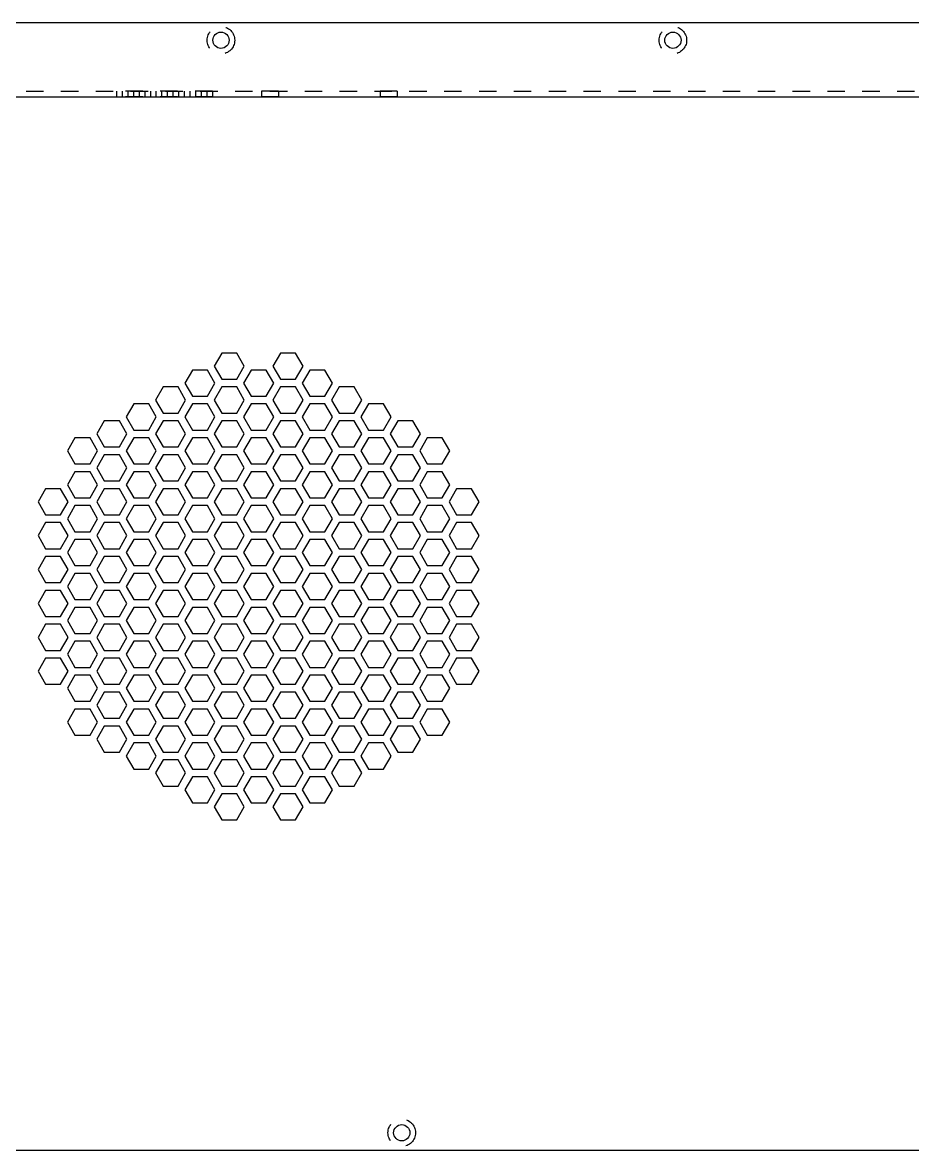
# Model space of a CAD drawing. Header units: millimetres. Extents: x -177 to 18421, y -5017 to 3255.
# Drawn here: x 2683.6 to 2919.9, y 1514 to 1813.4 of the extents above; entities that cross this region are included whole.
import ezdxf

# ---------------------------------------------------------------- set-up
doc = ezdxf.new("R2010")
doc.units = ezdxf.units.MM
doc.header["$LTSCALE"] = 46.255
doc.linetypes.add('HIDDEN', pattern=[0.2, 0.1, -0.1])
doc.layers.get('0').update_dxf_attribs({"linetype": 'CONTINUOUS'})
for name, color, linetype in [('02___PRT_ALL_AXES', 7, 'CONTINUOUS'), ('03___PRT_ALL_CURVES', 7, 'CONTINUOUS'), ('DEFAULT_2', 8, 'HIDDEN')]:
    doc.layers.add(name, color=color, linetype=linetype)

msp = doc.modelspace()

# ---------------------------------------------------------------- linework, layer by layer
at = {"color": 7, "linetype": 'Continuous'}
for p, q in [((2631.615, 1813.403), (3081.015, 1813.403)), ((2626.115, 1793.703), (3086.515, 1793.703)), ((2736.52, 1725.667), (2734.52, 1722.203)), ((2740.52, 1725.667), (2736.52, 1725.667)), ((2742.52, 1722.203), (2740.52, 1725.667)), ((2752.109, 1725.667), (2750.109, 1722.203)), ((2756.109, 1725.667), (2752.109, 1725.667)), ((2758.109, 1722.203), (2756.109, 1725.667)), ((2734.52, 1722.203), (2736.52, 1718.739)), ((2740.52, 1718.739), (2742.52, 1722.203)), ((2750.109, 1722.203), (2752.109, 1718.739)), ((2756.109, 1718.739), (2758.109, 1722.203)), ((2728.726, 1721.167), (2726.726, 1717.703)), ((2732.726, 1721.167), (2728.726, 1721.167)), ((2734.726, 1717.703), (2732.726, 1721.167)), ((2736.52, 1718.739), (2740.52, 1718.739)), ((2744.315, 1721.167), (2742.315, 1717.703)), ((2748.315, 1721.167), (2744.315, 1721.167)), ((2750.315, 1717.703), (2748.315, 1721.167)), ((2752.109, 1718.739), (2756.109, 1718.739)), ((2759.903, 1721.167), (2757.903, 1717.703)), ((2763.903, 1721.167), (2759.903, 1721.167)), ((2765.903, 1717.703), (2763.903, 1721.167)), ((2720.932, 1716.667), (2718.932, 1713.203)), ((2724.932, 1716.667), (2720.932, 1716.667)), ((2726.932, 1713.203), (2724.932, 1716.667)), ((2726.726, 1717.703), (2728.726, 1714.239)), ((2732.726, 1714.239), (2734.726, 1717.703)), ((2736.52, 1716.667), (2734.52, 1713.203)), ((2740.52, 1716.667), (2736.52, 1716.667)), ((2742.52, 1713.203), (2740.52, 1716.667)), ((2742.315, 1717.703), (2744.315, 1714.239)), ((2748.315, 1714.239), (2750.315, 1717.703)), ((2752.109, 1716.667), (2750.109, 1713.203)), ((2756.109, 1716.667), (2752.109, 1716.667)), ((2758.109, 1713.203), (2756.109, 1716.667)), ((2757.903, 1717.703), (2759.903, 1714.239)), ((2763.903, 1714.239), (2765.903, 1717.703)), ((2767.697, 1716.667), (2765.697, 1713.203)), ((2771.697, 1716.667), (2767.697, 1716.667)), ((2773.697, 1713.203), (2771.697, 1716.667)), ((2718.932, 1713.203), (2720.932, 1709.739)), ((2724.932, 1709.739), (2726.932, 1713.203)), ((2728.726, 1714.239), (2732.726, 1714.239)), ((2734.52, 1713.203), (2736.52, 1709.739)), ((2740.52, 1709.739), (2742.52, 1713.203)), ((2744.315, 1714.239), (2748.315, 1714.239)), ((2750.109, 1713.203), (2752.109, 1709.739)), ((2756.109, 1709.739), (2758.109, 1713.203)), ((2759.903, 1714.239), (2763.903, 1714.239)), ((2765.697, 1713.203), (2767.697, 1709.739)), ((2771.697, 1709.739), (2773.697, 1713.203)), ((2713.138, 1712.167), (2711.138, 1708.703)), ((2717.138, 1712.167), (2713.138, 1712.167)), ((2719.138, 1708.703), (2717.138, 1712.167)), ((2720.932, 1709.739), (2724.932, 1709.739)), ((2728.726, 1712.167), (2726.726, 1708.703)), ((2732.726, 1712.167), (2728.726, 1712.167)), ((2734.726, 1708.703), (2732.726, 1712.167)), ((2736.52, 1709.739), (2740.52, 1709.739)), ((2744.315, 1712.167), (2742.315, 1708.703)), ((2748.315, 1712.167), (2744.315, 1712.167)), ((2750.315, 1708.703), (2748.315, 1712.167)), ((2752.109, 1709.739), (2756.109, 1709.739)), ((2759.903, 1712.167), (2757.903, 1708.703)), ((2763.903, 1712.167), (2759.903, 1712.167)), ((2765.903, 1708.703), (2763.903, 1712.167)), ((2767.697, 1709.739), (2771.697, 1709.739)), ((2775.492, 1712.167), (2773.492, 1708.703)), ((2779.492, 1712.167), (2775.492, 1712.167)), ((2781.492, 1708.703), (2779.492, 1712.167)), ((2705.343, 1707.667), (2703.343, 1704.203)), ((2709.343, 1707.667), (2705.343, 1707.667)), ((2711.343, 1704.203), (2709.343, 1707.667)), ((2711.138, 1708.703), (2713.138, 1705.239)), ((2717.138, 1705.239), (2719.138, 1708.703)), ((2720.932, 1707.667), (2718.932, 1704.203)), ((2724.932, 1707.667), (2720.932, 1707.667)), ((2726.932, 1704.203), (2724.932, 1707.667)), ((2726.726, 1708.703), (2728.726, 1705.239)), ((2732.726, 1705.239), (2734.726, 1708.703)), ((2736.52, 1707.667), (2734.52, 1704.203)), ((2740.52, 1707.667), (2736.52, 1707.667)), ((2742.52, 1704.203), (2740.52, 1707.667)), ((2742.315, 1708.703), (2744.315, 1705.239)), ((2748.315, 1705.239), (2750.315, 1708.703)), ((2752.109, 1707.667), (2750.109, 1704.203)), ((2756.109, 1707.667), (2752.109, 1707.667)), ((2758.109, 1704.203), (2756.109, 1707.667)), ((2757.903, 1708.703), (2759.903, 1705.239)), ((2763.903, 1705.239), (2765.903, 1708.703)), ((2767.697, 1707.667), (2765.697, 1704.203)), ((2771.697, 1707.667), (2767.697, 1707.667)), ((2773.697, 1704.203), (2771.697, 1707.667)), ((2773.492, 1708.703), (2775.492, 1705.239)), ((2779.492, 1705.239), (2781.492, 1708.703)), ((2783.286, 1707.667), (2781.286, 1704.203)), ((2787.286, 1707.667), (2783.286, 1707.667)), ((2789.286, 1704.203), (2787.286, 1707.667)), ((2703.343, 1704.203), (2705.343, 1700.739)), ((2709.343, 1700.739), (2711.343, 1704.203)), ((2713.138, 1705.239), (2717.138, 1705.239)), ((2718.932, 1704.203), (2720.932, 1700.739)), ((2724.932, 1700.739), (2726.932, 1704.203)), ((2728.726, 1705.239), (2732.726, 1705.239)), ((2734.52, 1704.203), (2736.52, 1700.739)), ((2740.52, 1700.739), (2742.52, 1704.203)), ((2744.315, 1705.239), (2748.315, 1705.239)), ((2750.109, 1704.203), (2752.109, 1700.739)), ((2756.109, 1700.739), (2758.109, 1704.203)), ((2759.903, 1705.239), (2763.903, 1705.239)), ((2765.697, 1704.203), (2767.697, 1700.739)), ((2771.697, 1700.739), (2773.697, 1704.203)), ((2775.492, 1705.239), (2779.492, 1705.239)), ((2781.286, 1704.203), (2783.286, 1700.739)), ((2787.286, 1700.739), (2789.286, 1704.203)), ((2697.549, 1703.167), (2695.549, 1699.703)), ((2701.549, 1703.167), (2697.549, 1703.167)), ((2703.549, 1699.703), (2701.549, 1703.167)), ((2705.343, 1700.739), (2709.343, 1700.739)), ((2713.138, 1703.167), (2711.138, 1699.703)), ((2717.138, 1703.167), (2713.138, 1703.167)), ((2719.138, 1699.703), (2717.138, 1703.167)), ((2720.932, 1700.739), (2724.932, 1700.739)), ((2728.726, 1703.167), (2726.726, 1699.703)), ((2732.726, 1703.167), (2728.726, 1703.167)), ((2734.726, 1699.703), (2732.726, 1703.167)), ((2736.52, 1700.739), (2740.52, 1700.739)), ((2744.315, 1703.167), (2742.315, 1699.703)), ((2748.315, 1703.167), (2744.315, 1703.167)), ((2750.315, 1699.703), (2748.315, 1703.167)), ((2752.109, 1700.739), (2756.109, 1700.739)), ((2759.903, 1703.167), (2757.903, 1699.703)), ((2763.903, 1703.167), (2759.903, 1703.167)), ((2765.903, 1699.703), (2763.903, 1703.167)), ((2767.697, 1700.739), (2771.697, 1700.739)), ((2775.492, 1703.167), (2773.492, 1699.703)), ((2779.492, 1703.167), (2775.492, 1703.167)), ((2781.492, 1699.703), (2779.492, 1703.167)), ((2783.286, 1700.739), (2787.286, 1700.739)), ((2791.08, 1703.167), (2789.08, 1699.703)), ((2795.08, 1703.167), (2791.08, 1703.167)), ((2797.08, 1699.703), (2795.08, 1703.167)), ((2695.549, 1699.703), (2697.549, 1696.239)), ((2701.549, 1696.239), (2703.549, 1699.703)), ((2705.343, 1698.667), (2703.343, 1695.203)), ((2709.343, 1698.667), (2705.343, 1698.667)), ((2711.343, 1695.203), (2709.343, 1698.667)), ((2711.138, 1699.703), (2713.138, 1696.239)), ((2717.138, 1696.239), (2719.138, 1699.703)), ((2720.932, 1698.667), (2718.932, 1695.203)), ((2724.932, 1698.667), (2720.932, 1698.667)), ((2726.932, 1695.203), (2724.932, 1698.667)), ((2726.726, 1699.703), (2728.726, 1696.239)), ((2732.726, 1696.239), (2734.726, 1699.703)), ((2736.52, 1698.667), (2734.52, 1695.203)), ((2740.52, 1698.667), (2736.52, 1698.667)), ((2742.52, 1695.203), (2740.52, 1698.667)), ((2742.315, 1699.703), (2744.315, 1696.239)), ((2748.315, 1696.239), (2750.315, 1699.703)), ((2752.109, 1698.667), (2750.109, 1695.203)), ((2756.109, 1698.667), (2752.109, 1698.667)), ((2758.109, 1695.203), (2756.109, 1698.667)), ((2757.903, 1699.703), (2759.903, 1696.239)), ((2763.903, 1696.239), (2765.903, 1699.703)), ((2767.697, 1698.667), (2765.697, 1695.203)), ((2771.697, 1698.667), (2767.697, 1698.667)), ((2773.697, 1695.203), (2771.697, 1698.667)), ((2773.492, 1699.703), (2775.492, 1696.239)), ((2779.492, 1696.239), (2781.492, 1699.703)), ((2783.286, 1698.667), (2781.286, 1695.203)), ((2787.286, 1698.667), (2783.286, 1698.667)), ((2789.286, 1695.203), (2787.286, 1698.667)), ((2789.08, 1699.703), (2791.08, 1696.239)), ((2795.08, 1696.239), (2797.08, 1699.703)), ((2697.549, 1696.239), (2701.549, 1696.239)), ((2703.343, 1695.203), (2705.343, 1691.739)), ((2709.343, 1691.739), (2711.343, 1695.203)), ((2713.138, 1696.239), (2717.138, 1696.239)), ((2718.932, 1695.203), (2720.932, 1691.739)), ((2724.932, 1691.739), (2726.932, 1695.203)), ((2728.726, 1696.239), (2732.726, 1696.239)), ((2734.52, 1695.203), (2736.52, 1691.739)), ((2740.52, 1691.739), (2742.52, 1695.203)), ((2744.315, 1696.239), (2748.315, 1696.239)), ((2750.109, 1695.203), (2752.109, 1691.739)), ((2756.109, 1691.739), (2758.109, 1695.203)), ((2759.903, 1696.239), (2763.903, 1696.239)), ((2765.697, 1695.203), (2767.697, 1691.739)), ((2771.697, 1691.739), (2773.697, 1695.203)), ((2775.492, 1696.239), (2779.492, 1696.239)), ((2781.286, 1695.203), (2783.286, 1691.739)), ((2787.286, 1691.739), (2789.286, 1695.203)), ((2791.08, 1696.239), (2795.08, 1696.239)), ((2697.549, 1694.167), (2695.549, 1690.703)), ((2701.549, 1694.167), (2697.549, 1694.167)), ((2703.549, 1690.703), (2701.549, 1694.167)), ((2705.343, 1691.739), (2709.343, 1691.739)), ((2713.138, 1694.167), (2711.138, 1690.703)), ((2717.138, 1694.167), (2713.138, 1694.167)), ((2719.138, 1690.703), (2717.138, 1694.167)), ((2720.932, 1691.739), (2724.932, 1691.739)), ((2728.726, 1694.167), (2726.726, 1690.703)), ((2732.726, 1694.167), (2728.726, 1694.167)), ((2734.726, 1690.703), (2732.726, 1694.167)), ((2736.52, 1691.739), (2740.52, 1691.739)), ((2744.315, 1694.167), (2742.315, 1690.703)), ((2748.315, 1694.167), (2744.315, 1694.167)), ((2750.315, 1690.703), (2748.315, 1694.167)), ((2752.109, 1691.739), (2756.109, 1691.739)), ((2759.903, 1694.167), (2757.903, 1690.703)), ((2763.903, 1694.167), (2759.903, 1694.167)), ((2765.903, 1690.703), (2763.903, 1694.167)), ((2767.697, 1691.739), (2771.697, 1691.739)), ((2775.492, 1694.167), (2773.492, 1690.703)), ((2779.492, 1694.167), (2775.492, 1694.167)), ((2781.492, 1690.703), (2779.492, 1694.167)), ((2783.286, 1691.739), (2787.286, 1691.739)), ((2791.08, 1694.167), (2789.08, 1690.703)), ((2795.08, 1694.167), (2791.08, 1694.167)), ((2797.08, 1690.703), (2795.08, 1694.167)), ((2689.755, 1689.667), (2687.755, 1686.203)), ((2693.755, 1689.667), (2689.755, 1689.667)), ((2695.755, 1686.203), (2693.755, 1689.667)), ((2695.549, 1690.703), (2697.549, 1687.239)), ((2701.549, 1687.239), (2703.549, 1690.703)), ((2705.343, 1689.667), (2703.343, 1686.203)), ((2709.343, 1689.667), (2705.343, 1689.667)), ((2711.343, 1686.203), (2709.343, 1689.667)), ((2711.138, 1690.703), (2713.138, 1687.239)), ((2717.138, 1687.239), (2719.138, 1690.703)), ((2720.932, 1689.667), (2718.932, 1686.203)), ((2724.932, 1689.667), (2720.932, 1689.667)), ((2726.932, 1686.203), (2724.932, 1689.667)), ((2726.726, 1690.703), (2728.726, 1687.239)), ((2732.726, 1687.239), (2734.726, 1690.703)), ((2736.52, 1689.667), (2734.52, 1686.203)), ((2740.52, 1689.667), (2736.52, 1689.667)), ((2742.52, 1686.203), (2740.52, 1689.667)), ((2742.315, 1690.703), (2744.315, 1687.239)), ((2748.315, 1687.239), (2750.315, 1690.703)), ((2752.109, 1689.667), (2750.109, 1686.203)), ((2756.109, 1689.667), (2752.109, 1689.667)), ((2758.109, 1686.203), (2756.109, 1689.667)), ((2757.903, 1690.703), (2759.903, 1687.239)), ((2763.903, 1687.239), (2765.903, 1690.703)), ((2767.697, 1689.667), (2765.697, 1686.203)), ((2771.697, 1689.667), (2767.697, 1689.667)), ((2773.697, 1686.203), (2771.697, 1689.667)), ((2773.492, 1690.703), (2775.492, 1687.239)), ((2779.492, 1687.239), (2781.492, 1690.703)), ((2783.286, 1689.667), (2781.286, 1686.203)), ((2787.286, 1689.667), (2783.286, 1689.667)), ((2789.286, 1686.203), (2787.286, 1689.667)), ((2789.08, 1690.703), (2791.08, 1687.239)), ((2795.08, 1687.239), (2797.08, 1690.703)), ((2798.874, 1689.667), (2796.874, 1686.203)), ((2802.874, 1689.667), (2798.874, 1689.667)), ((2804.874, 1686.203), (2802.874, 1689.667)), ((2687.755, 1686.203), (2689.755, 1682.739)), ((2693.755, 1682.739), (2695.755, 1686.203)), ((2697.549, 1687.239), (2701.549, 1687.239)), ((2703.343, 1686.203), (2705.343, 1682.739)), ((2709.343, 1682.739), (2711.343, 1686.203)), ((2713.138, 1687.239), (2717.138, 1687.239)), ((2718.932, 1686.203), (2720.932, 1682.739)), ((2724.932, 1682.739), (2726.932, 1686.203)), ((2728.726, 1687.239), (2732.726, 1687.239)), ((2734.52, 1686.203), (2736.52, 1682.739)), ((2740.52, 1682.739), (2742.52, 1686.203)), ((2744.315, 1687.239), (2748.315, 1687.239)), ((2750.109, 1686.203), (2752.109, 1682.739)), ((2756.109, 1682.739), (2758.109, 1686.203)), ((2759.903, 1687.239), (2763.903, 1687.239)), ((2765.697, 1686.203), (2767.697, 1682.739)), ((2771.697, 1682.739), (2773.697, 1686.203)), ((2775.492, 1687.239), (2779.492, 1687.239)), ((2781.286, 1686.203), (2783.286, 1682.739)), ((2787.286, 1682.739), (2789.286, 1686.203)), ((2791.08, 1687.239), (2795.08, 1687.239)), ((2796.874, 1686.203), (2798.874, 1682.739)), ((2802.874, 1682.739), (2804.874, 1686.203)), ((2689.755, 1682.739), (2693.755, 1682.739)), ((2697.549, 1685.167), (2695.549, 1681.703)), ((2701.549, 1685.167), (2697.549, 1685.167)), ((2703.549, 1681.703), (2701.549, 1685.167)), ((2705.343, 1682.739), (2709.343, 1682.739)), ((2713.138, 1685.167), (2711.138, 1681.703)), ((2717.138, 1685.167), (2713.138, 1685.167)), ((2719.138, 1681.703), (2717.138, 1685.167)), ((2720.932, 1682.739), (2724.932, 1682.739)), ((2728.726, 1685.167), (2726.726, 1681.703)), ((2732.726, 1685.167), (2728.726, 1685.167)), ((2734.726, 1681.703), (2732.726, 1685.167)), ((2736.52, 1682.739), (2740.52, 1682.739)), ((2744.315, 1685.167), (2742.315, 1681.703)), ((2748.315, 1685.167), (2744.315, 1685.167)), ((2750.315, 1681.703), (2748.315, 1685.167)), ((2752.109, 1682.739), (2756.109, 1682.739)), ((2759.903, 1685.167), (2757.903, 1681.703)), ((2763.903, 1685.167), (2759.903, 1685.167)), ((2765.903, 1681.703), (2763.903, 1685.167)), ((2767.697, 1682.739), (2771.697, 1682.739)), ((2775.492, 1685.167), (2773.492, 1681.703)), ((2779.492, 1685.167), (2775.492, 1685.167)), ((2781.492, 1681.703), (2779.492, 1685.167)), ((2783.286, 1682.739), (2787.286, 1682.739)), ((2791.08, 1685.167), (2789.08, 1681.703)), ((2795.08, 1685.167), (2791.08, 1685.167)), ((2797.08, 1681.703), (2795.08, 1685.167)), ((2798.874, 1682.739), (2802.874, 1682.739)), ((2689.755, 1680.667), (2687.755, 1677.203)), ((2693.755, 1680.667), (2689.755, 1680.667)), ((2695.755, 1677.203), (2693.755, 1680.667)), ((2695.549, 1681.703), (2697.549, 1678.239)), ((2701.549, 1678.239), (2703.549, 1681.703)), ((2705.343, 1680.667), (2703.343, 1677.203)), ((2709.343, 1680.667), (2705.343, 1680.667)), ((2711.343, 1677.203), (2709.343, 1680.667)), ((2711.138, 1681.703), (2713.138, 1678.239)), ((2717.138, 1678.239), (2719.138, 1681.703)), ((2720.932, 1680.667), (2718.932, 1677.203)), ((2724.932, 1680.667), (2720.932, 1680.667)), ((2726.932, 1677.203), (2724.932, 1680.667)), ((2726.726, 1681.703), (2728.726, 1678.239)), ((2732.726, 1678.239), (2734.726, 1681.703)), ((2736.52, 1680.667), (2734.52, 1677.203)), ((2740.52, 1680.667), (2736.52, 1680.667)), ((2742.52, 1677.203), (2740.52, 1680.667)), ((2742.315, 1681.703), (2744.315, 1678.239)), ((2748.315, 1678.239), (2750.315, 1681.703)), ((2752.109, 1680.667), (2750.109, 1677.203)), ((2756.109, 1680.667), (2752.109, 1680.667)), ((2758.109, 1677.203), (2756.109, 1680.667)), ((2757.903, 1681.703), (2759.903, 1678.239)), ((2763.903, 1678.239), (2765.903, 1681.703)), ((2767.697, 1680.667), (2765.697, 1677.203)), ((2771.697, 1680.667), (2767.697, 1680.667)), ((2773.697, 1677.203), (2771.697, 1680.667)), ((2773.492, 1681.703), (2775.492, 1678.239)), ((2779.492, 1678.239), (2781.492, 1681.703)), ((2783.286, 1680.667), (2781.286, 1677.203)), ((2787.286, 1680.667), (2783.286, 1680.667)), ((2789.286, 1677.203), (2787.286, 1680.667)), ((2789.08, 1681.703), (2791.08, 1678.239)), ((2795.08, 1678.239), (2797.08, 1681.703)), ((2798.874, 1680.667), (2796.874, 1677.203)), ((2802.874, 1680.667), (2798.874, 1680.667)), ((2804.874, 1677.203), (2802.874, 1680.667)), ((2687.755, 1677.203), (2689.755, 1673.739)), ((2693.755, 1673.739), (2695.755, 1677.203)), ((2697.549, 1678.239), (2701.549, 1678.239)), ((2703.343, 1677.203), (2705.343, 1673.739)), ((2709.343, 1673.739), (2711.343, 1677.203)), ((2713.138, 1678.239), (2717.138, 1678.239)), ((2718.932, 1677.203), (2720.932, 1673.739)), ((2724.932, 1673.739), (2726.932, 1677.203)), ((2728.726, 1678.239), (2732.726, 1678.239)), ((2734.52, 1677.203), (2736.52, 1673.739)), ((2740.52, 1673.739), (2742.52, 1677.203)), ((2744.315, 1678.239), (2748.315, 1678.239)), ((2750.109, 1677.203), (2752.109, 1673.739)), ((2756.109, 1673.739), (2758.109, 1677.203)), ((2759.903, 1678.239), (2763.903, 1678.239)), ((2765.697, 1677.203), (2767.697, 1673.739)), ((2771.697, 1673.739), (2773.697, 1677.203)), ((2775.492, 1678.239), (2779.492, 1678.239)), ((2781.286, 1677.203), (2783.286, 1673.739)), ((2787.286, 1673.739), (2789.286, 1677.203)), ((2791.08, 1678.239), (2795.08, 1678.239)), ((2796.874, 1677.203), (2798.874, 1673.739)), ((2802.874, 1673.739), (2804.874, 1677.203)), ((2689.755, 1673.739), (2693.755, 1673.739)), ((2697.549, 1676.167), (2695.549, 1672.703)), ((2701.549, 1676.167), (2697.549, 1676.167)), ((2703.549, 1672.703), (2701.549, 1676.167)), ((2705.343, 1673.739), (2709.343, 1673.739)), ((2713.138, 1676.167), (2711.138, 1672.703)), ((2717.138, 1676.167), (2713.138, 1676.167)), ((2719.138, 1672.703), (2717.138, 1676.167)), ((2720.932, 1673.739), (2724.932, 1673.739)), ((2728.726, 1676.167), (2726.726, 1672.703)), ((2732.726, 1676.167), (2728.726, 1676.167)), ((2734.726, 1672.703), (2732.726, 1676.167)), ((2736.52, 1673.739), (2740.52, 1673.739)), ((2744.315, 1676.167), (2742.315, 1672.703)), ((2748.315, 1676.167), (2744.315, 1676.167)), ((2750.315, 1672.703), (2748.315, 1676.167)), ((2752.109, 1673.739), (2756.109, 1673.739)), ((2759.903, 1676.167), (2757.903, 1672.703)), ((2763.903, 1676.167), (2759.903, 1676.167)), ((2765.903, 1672.703), (2763.903, 1676.167)), ((2767.697, 1673.739), (2771.697, 1673.739)), ((2775.492, 1676.167), (2773.492, 1672.703)), ((2779.492, 1676.167), (2775.492, 1676.167)), ((2781.492, 1672.703), (2779.492, 1676.167)), ((2783.286, 1673.739), (2787.286, 1673.739)), ((2791.08, 1676.167), (2789.08, 1672.703)), ((2795.08, 1676.167), (2791.08, 1676.167)), ((2797.08, 1672.703), (2795.08, 1676.167)), ((2798.874, 1673.739), (2802.874, 1673.739)), ((2689.755, 1671.667), (2687.755, 1668.203)), ((2693.755, 1671.667), (2689.755, 1671.667)), ((2695.755, 1668.203), (2693.755, 1671.667)), ((2695.549, 1672.703), (2697.549, 1669.239)), ((2701.549, 1669.239), (2703.549, 1672.703)), ((2705.343, 1671.667), (2703.343, 1668.203)), ((2709.343, 1671.667), (2705.343, 1671.667)), ((2711.343, 1668.203), (2709.343, 1671.667)), ((2711.138, 1672.703), (2713.138, 1669.239)), ((2717.138, 1669.239), (2719.138, 1672.703)), ((2720.932, 1671.667), (2718.932, 1668.203)), ((2724.932, 1671.667), (2720.932, 1671.667)), ((2726.932, 1668.203), (2724.932, 1671.667)), ((2726.726, 1672.703), (2728.726, 1669.239)), ((2732.726, 1669.239), (2734.726, 1672.703)), ((2736.52, 1671.667), (2734.52, 1668.203)), ((2740.52, 1671.667), (2736.52, 1671.667)), ((2742.52, 1668.203), (2740.52, 1671.667)), ((2742.315, 1672.703), (2744.315, 1669.239)), ((2748.315, 1669.239), (2750.315, 1672.703)), ((2752.109, 1671.667), (2750.109, 1668.203)), ((2756.109, 1671.667), (2752.109, 1671.667)), ((2758.109, 1668.203), (2756.109, 1671.667)), ((2757.903, 1672.703), (2759.903, 1669.239)), ((2763.903, 1669.239), (2765.903, 1672.703)), ((2767.697, 1671.667), (2765.697, 1668.203)), ((2771.697, 1671.667), (2767.697, 1671.667)), ((2773.697, 1668.203), (2771.697, 1671.667)), ((2773.492, 1672.703), (2775.492, 1669.239)), ((2779.492, 1669.239), (2781.492, 1672.703)), ((2783.286, 1671.667), (2781.286, 1668.203)), ((2787.286, 1671.667), (2783.286, 1671.667)), ((2789.286, 1668.203), (2787.286, 1671.667)), ((2789.08, 1672.703), (2791.08, 1669.239)), ((2795.08, 1669.239), (2797.08, 1672.703)), ((2798.874, 1671.667), (2796.874, 1668.203)), ((2802.874, 1671.667), (2798.874, 1671.667)), ((2804.874, 1668.203), (2802.874, 1671.667)), ((2687.755, 1668.203), (2689.755, 1664.739)), ((2693.755, 1664.739), (2695.755, 1668.203)), ((2697.549, 1669.239), (2701.549, 1669.239)), ((2703.343, 1668.203), (2705.343, 1664.739)), ((2709.343, 1664.739), (2711.343, 1668.203)), ((2713.138, 1669.239), (2717.138, 1669.239)), ((2718.932, 1668.203), (2720.932, 1664.739)), ((2724.932, 1664.739), (2726.932, 1668.203)), ((2728.726, 1669.239), (2732.726, 1669.239)), ((2734.52, 1668.203), (2736.52, 1664.739)), ((2740.52, 1664.739), (2742.52, 1668.203)), ((2744.315, 1669.239), (2748.315, 1669.239)), ((2750.109, 1668.203), (2752.109, 1664.739)), ((2756.109, 1664.739), (2758.109, 1668.203)), ((2759.903, 1669.239), (2763.903, 1669.239)), ((2765.697, 1668.203), (2767.697, 1664.739)), ((2771.697, 1664.739), (2773.697, 1668.203)), ((2775.492, 1669.239), (2779.492, 1669.239)), ((2781.286, 1668.203), (2783.286, 1664.739)), ((2787.286, 1664.739), (2789.286, 1668.203)), ((2791.08, 1669.239), (2795.08, 1669.239)), ((2796.874, 1668.203), (2798.874, 1664.739)), ((2802.874, 1664.739), (2804.874, 1668.203)), ((2689.755, 1664.739), (2693.755, 1664.739)), ((2697.549, 1667.167), (2695.549, 1663.703)), ((2701.549, 1667.167), (2697.549, 1667.167)), ((2703.549, 1663.703), (2701.549, 1667.167)), ((2705.343, 1664.739), (2709.343, 1664.739)), ((2713.138, 1667.167), (2711.138, 1663.703)), ((2717.138, 1667.167), (2713.138, 1667.167)), ((2719.138, 1663.703), (2717.138, 1667.167)), ((2720.932, 1664.739), (2724.932, 1664.739)), ((2728.726, 1667.167), (2726.726, 1663.703)), ((2732.726, 1667.167), (2728.726, 1667.167)), ((2734.726, 1663.703), (2732.726, 1667.167)), ((2736.52, 1664.739), (2740.52, 1664.739)), ((2744.315, 1667.167), (2742.315, 1663.703)), ((2748.315, 1667.167), (2744.315, 1667.167)), ((2750.315, 1663.703), (2748.315, 1667.167)), ((2752.109, 1664.739), (2756.109, 1664.739)), ((2759.903, 1667.167), (2757.903, 1663.703)), ((2763.903, 1667.167), (2759.903, 1667.167)), ((2765.903, 1663.703), (2763.903, 1667.167)), ((2767.697, 1664.739), (2771.697, 1664.739)), ((2775.492, 1667.167), (2773.492, 1663.703)), ((2779.492, 1667.167), (2775.492, 1667.167)), ((2781.492, 1663.703), (2779.492, 1667.167)), ((2783.286, 1664.739), (2787.286, 1664.739)), ((2791.08, 1667.167), (2789.08, 1663.703)), ((2795.08, 1667.167), (2791.08, 1667.167)), ((2797.08, 1663.703), (2795.08, 1667.167)), ((2798.874, 1664.739), (2802.874, 1664.739)), ((2689.755, 1662.667), (2687.755, 1659.203)), ((2693.755, 1662.667), (2689.755, 1662.667)), ((2695.755, 1659.203), (2693.755, 1662.667)), ((2695.549, 1663.703), (2697.549, 1660.239)), ((2701.549, 1660.239), (2703.549, 1663.703)), ((2705.343, 1662.667), (2703.343, 1659.203)), ((2709.343, 1662.667), (2705.343, 1662.667)), ((2711.343, 1659.203), (2709.343, 1662.667)), ((2711.138, 1663.703), (2713.138, 1660.239)), ((2717.138, 1660.239), (2719.138, 1663.703)), ((2720.932, 1662.667), (2718.932, 1659.203)), ((2724.932, 1662.667), (2720.932, 1662.667)), ((2726.932, 1659.203), (2724.932, 1662.667)), ((2726.726, 1663.703), (2728.726, 1660.239)), ((2732.726, 1660.239), (2734.726, 1663.703)), ((2736.52, 1662.667), (2734.52, 1659.203)), ((2740.52, 1662.667), (2736.52, 1662.667)), ((2742.52, 1659.203), (2740.52, 1662.667)), ((2742.315, 1663.703), (2744.315, 1660.239)), ((2748.315, 1660.239), (2750.315, 1663.703)), ((2752.109, 1662.667), (2750.109, 1659.203)), ((2756.109, 1662.667), (2752.109, 1662.667)), ((2758.109, 1659.203), (2756.109, 1662.667)), ((2757.903, 1663.703), (2759.903, 1660.239)), ((2763.903, 1660.239), (2765.903, 1663.703)), ((2767.697, 1662.667), (2765.697, 1659.203)), ((2771.697, 1662.667), (2767.697, 1662.667)), ((2773.697, 1659.203), (2771.697, 1662.667)), ((2773.492, 1663.703), (2775.492, 1660.239)), ((2779.492, 1660.239), (2781.492, 1663.703)), ((2783.286, 1662.667), (2781.286, 1659.203)), ((2787.286, 1662.667), (2783.286, 1662.667)), ((2789.286, 1659.203), (2787.286, 1662.667)), ((2789.08, 1663.703), (2791.08, 1660.239)), ((2795.08, 1660.239), (2797.08, 1663.703)), ((2798.874, 1662.667), (2796.874, 1659.203)), ((2802.874, 1662.667), (2798.874, 1662.667)), ((2804.874, 1659.203), (2802.874, 1662.667)), ((2687.755, 1659.203), (2689.755, 1655.739)), ((2693.755, 1655.739), (2695.755, 1659.203)), ((2697.549, 1660.239), (2701.549, 1660.239)), ((2703.343, 1659.203), (2705.343, 1655.739)), ((2709.343, 1655.739), (2711.343, 1659.203)), ((2713.138, 1660.239), (2717.138, 1660.239)), ((2718.932, 1659.203), (2720.932, 1655.739)), ((2724.932, 1655.739), (2726.932, 1659.203)), ((2728.726, 1660.239), (2732.726, 1660.239)), ((2734.52, 1659.203), (2736.52, 1655.739)), ((2740.52, 1655.739), (2742.52, 1659.203)), ((2744.315, 1660.239), (2748.315, 1660.239)), ((2750.109, 1659.203), (2752.109, 1655.739)), ((2756.109, 1655.739), (2758.109, 1659.203)), ((2759.903, 1660.239), (2763.903, 1660.239)), ((2765.697, 1659.203), (2767.697, 1655.739)), ((2771.697, 1655.739), (2773.697, 1659.203)), ((2775.492, 1660.239), (2779.492, 1660.239)), ((2781.286, 1659.203), (2783.286, 1655.739)), ((2787.286, 1655.739), (2789.286, 1659.203)), ((2791.08, 1660.239), (2795.08, 1660.239)), ((2796.874, 1659.203), (2798.874, 1655.739)), ((2802.874, 1655.739), (2804.874, 1659.203)), ((2689.755, 1655.739), (2693.755, 1655.739)), ((2697.549, 1658.167), (2695.549, 1654.703)), ((2701.549, 1658.167), (2697.549, 1658.167)), ((2703.549, 1654.703), (2701.549, 1658.167)), ((2705.343, 1655.739), (2709.343, 1655.739)), ((2713.138, 1658.167), (2711.138, 1654.703)), ((2717.138, 1658.167), (2713.138, 1658.167)), ((2719.138, 1654.703), (2717.138, 1658.167)), ((2720.932, 1655.739), (2724.932, 1655.739)), ((2728.726, 1658.167), (2726.726, 1654.703)), ((2732.726, 1658.167), (2728.726, 1658.167)), ((2734.726, 1654.703), (2732.726, 1658.167)), ((2736.52, 1655.739), (2740.52, 1655.739)), ((2744.315, 1658.167), (2742.315, 1654.703)), ((2748.315, 1658.167), (2744.315, 1658.167)), ((2750.315, 1654.703), (2748.315, 1658.167)), ((2752.109, 1655.739), (2756.109, 1655.739)), ((2759.903, 1658.167), (2757.903, 1654.703)), ((2763.903, 1658.167), (2759.903, 1658.167)), ((2765.903, 1654.703), (2763.903, 1658.167)), ((2767.697, 1655.739), (2771.697, 1655.739)), ((2775.492, 1658.167), (2773.492, 1654.703)), ((2779.492, 1658.167), (2775.492, 1658.167)), ((2781.492, 1654.703), (2779.492, 1658.167)), ((2783.286, 1655.739), (2787.286, 1655.739)), ((2791.08, 1658.167), (2789.08, 1654.703)), ((2795.08, 1658.167), (2791.08, 1658.167)), ((2797.08, 1654.703), (2795.08, 1658.167)), ((2798.874, 1655.739), (2802.874, 1655.739)), ((2689.755, 1653.667), (2687.755, 1650.203)), ((2693.755, 1653.667), (2689.755, 1653.667)), ((2695.755, 1650.203), (2693.755, 1653.667)), ((2695.549, 1654.703), (2697.549, 1651.239)), ((2701.549, 1651.239), (2703.549, 1654.703)), ((2705.343, 1653.667), (2703.343, 1650.203)), ((2709.343, 1653.667), (2705.343, 1653.667)), ((2711.343, 1650.203), (2709.343, 1653.667)), ((2711.138, 1654.703), (2713.138, 1651.239)), ((2717.138, 1651.239), (2719.138, 1654.703)), ((2720.932, 1653.667), (2718.932, 1650.203)), ((2724.932, 1653.667), (2720.932, 1653.667)), ((2726.932, 1650.203), (2724.932, 1653.667)), ((2726.726, 1654.703), (2728.726, 1651.239)), ((2732.726, 1651.239), (2734.726, 1654.703)), ((2736.52, 1653.667), (2734.52, 1650.203)), ((2740.52, 1653.667), (2736.52, 1653.667)), ((2742.52, 1650.203), (2740.52, 1653.667)), ((2742.315, 1654.703), (2744.315, 1651.239)), ((2748.315, 1651.239), (2750.315, 1654.703)), ((2752.109, 1653.667), (2750.109, 1650.203)), ((2756.109, 1653.667), (2752.109, 1653.667)), ((2758.109, 1650.203), (2756.109, 1653.667)), ((2757.903, 1654.703), (2759.903, 1651.239)), ((2763.903, 1651.239), (2765.903, 1654.703)), ((2767.697, 1653.667), (2765.697, 1650.203)), ((2771.697, 1653.667), (2767.697, 1653.667)), ((2773.697, 1650.203), (2771.697, 1653.667)), ((2773.492, 1654.703), (2775.492, 1651.239)), ((2779.492, 1651.239), (2781.492, 1654.703)), ((2783.286, 1653.667), (2781.286, 1650.203)), ((2787.286, 1653.667), (2783.286, 1653.667)), ((2789.286, 1650.203), (2787.286, 1653.667)), ((2789.08, 1654.703), (2791.08, 1651.239)), ((2795.08, 1651.239), (2797.08, 1654.703)), ((2798.874, 1653.667), (2796.874, 1650.203)), ((2802.874, 1653.667), (2798.874, 1653.667)), ((2804.874, 1650.203), (2802.874, 1653.667)), ((2687.755, 1650.203), (2689.755, 1646.739)), ((2693.755, 1646.739), (2695.755, 1650.203)), ((2697.549, 1651.239), (2701.549, 1651.239)), ((2703.343, 1650.203), (2705.343, 1646.739)), ((2709.343, 1646.739), (2711.343, 1650.203)), ((2713.138, 1651.239), (2717.138, 1651.239)), ((2718.932, 1650.203), (2720.932, 1646.739)), ((2724.932, 1646.739), (2726.932, 1650.203)), ((2728.726, 1651.239), (2732.726, 1651.239)), ((2734.52, 1650.203), (2736.52, 1646.739)), ((2740.52, 1646.739), (2742.52, 1650.203)), ((2744.315, 1651.239), (2748.315, 1651.239)), ((2750.109, 1650.203), (2752.109, 1646.739)), ((2756.109, 1646.739), (2758.109, 1650.203)), ((2759.903, 1651.239), (2763.903, 1651.239)), ((2765.697, 1650.203), (2767.697, 1646.739)), ((2771.697, 1646.739), (2773.697, 1650.203)), ((2775.492, 1651.239), (2779.492, 1651.239)), ((2781.286, 1650.203), (2783.286, 1646.739)), ((2787.286, 1646.739), (2789.286, 1650.203)), ((2791.08, 1651.239), (2795.08, 1651.239)), ((2796.874, 1650.203), (2798.874, 1646.739)), ((2802.874, 1646.739), (2804.874, 1650.203)), ((2689.755, 1646.739), (2693.755, 1646.739)), ((2697.549, 1649.167), (2695.549, 1645.703)), ((2701.549, 1649.167), (2697.549, 1649.167)), ((2703.549, 1645.703), (2701.549, 1649.167)), ((2705.343, 1646.739), (2709.343, 1646.739)), ((2713.138, 1649.167), (2711.138, 1645.703)), ((2717.138, 1649.167), (2713.138, 1649.167)), ((2719.138, 1645.703), (2717.138, 1649.167)), ((2720.932, 1646.739), (2724.932, 1646.739)), ((2728.726, 1649.167), (2726.726, 1645.703)), ((2732.726, 1649.167), (2728.726, 1649.167)), ((2734.726, 1645.703), (2732.726, 1649.167)), ((2736.52, 1646.739), (2740.52, 1646.739)), ((2744.315, 1649.167), (2742.315, 1645.703)), ((2748.315, 1649.167), (2744.315, 1649.167)), ((2750.315, 1645.703), (2748.315, 1649.167)), ((2752.109, 1646.739), (2756.109, 1646.739)), ((2759.903, 1649.167), (2757.903, 1645.703)), ((2763.903, 1649.167), (2759.903, 1649.167)), ((2765.903, 1645.703), (2763.903, 1649.167)), ((2767.697, 1646.739), (2771.697, 1646.739)), ((2775.492, 1649.167), (2773.492, 1645.703)), ((2779.492, 1649.167), (2775.492, 1649.167)), ((2781.492, 1645.703), (2779.492, 1649.167)), ((2783.286, 1646.739), (2787.286, 1646.739)), ((2791.08, 1649.167), (2789.08, 1645.703)), ((2795.08, 1649.167), (2791.08, 1649.167)), ((2797.08, 1645.703), (2795.08, 1649.167)), ((2798.874, 1646.739), (2802.874, 1646.739)), ((2689.755, 1644.667), (2687.755, 1641.203)), ((2693.755, 1644.667), (2689.755, 1644.667)), ((2695.755, 1641.203), (2693.755, 1644.667)), ((2695.549, 1645.703), (2697.549, 1642.239)), ((2701.549, 1642.239), (2703.549, 1645.703)), ((2705.343, 1644.667), (2703.343, 1641.203)), ((2709.343, 1644.667), (2705.343, 1644.667)), ((2711.343, 1641.203), (2709.343, 1644.667)), ((2711.138, 1645.703), (2713.138, 1642.239)), ((2717.138, 1642.239), (2719.138, 1645.703)), ((2720.932, 1644.667), (2718.932, 1641.203)), ((2724.932, 1644.667), (2720.932, 1644.667)), ((2726.932, 1641.203), (2724.932, 1644.667)), ((2726.726, 1645.703), (2728.726, 1642.239)), ((2732.726, 1642.239), (2734.726, 1645.703)), ((2736.52, 1644.667), (2734.52, 1641.203)), ((2740.52, 1644.667), (2736.52, 1644.667)), ((2742.52, 1641.203), (2740.52, 1644.667)), ((2742.315, 1645.703), (2744.315, 1642.239)), ((2748.315, 1642.239), (2750.315, 1645.703)), ((2752.109, 1644.667), (2750.109, 1641.203)), ((2756.109, 1644.667), (2752.109, 1644.667)), ((2758.109, 1641.203), (2756.109, 1644.667)), ((2757.903, 1645.703), (2759.903, 1642.239)), ((2763.903, 1642.239), (2765.903, 1645.703)), ((2767.697, 1644.667), (2765.697, 1641.203)), ((2771.697, 1644.667), (2767.697, 1644.667)), ((2773.697, 1641.203), (2771.697, 1644.667)), ((2773.492, 1645.703), (2775.492, 1642.239)), ((2779.492, 1642.239), (2781.492, 1645.703)), ((2783.286, 1644.667), (2781.286, 1641.203)), ((2787.286, 1644.667), (2783.286, 1644.667)), ((2789.286, 1641.203), (2787.286, 1644.667)), ((2789.08, 1645.703), (2791.08, 1642.239)), ((2795.08, 1642.239), (2797.08, 1645.703)), ((2798.874, 1644.667), (2796.874, 1641.203)), ((2802.874, 1644.667), (2798.874, 1644.667)), ((2804.874, 1641.203), (2802.874, 1644.667)), ((2687.755, 1641.203), (2689.755, 1637.739)), ((2693.755, 1637.739), (2695.755, 1641.203)), ((2697.549, 1642.239), (2701.549, 1642.239)), ((2703.343, 1641.203), (2705.343, 1637.739)), ((2709.343, 1637.739), (2711.343, 1641.203)), ((2713.138, 1642.239), (2717.138, 1642.239)), ((2718.932, 1641.203), (2720.932, 1637.739)), ((2724.932, 1637.739), (2726.932, 1641.203)), ((2728.726, 1642.239), (2732.726, 1642.239)), ((2734.52, 1641.203), (2736.52, 1637.739)), ((2740.52, 1637.739), (2742.52, 1641.203)), ((2744.315, 1642.239), (2748.315, 1642.239)), ((2750.109, 1641.203), (2752.109, 1637.739)), ((2756.109, 1637.739), (2758.109, 1641.203)), ((2759.903, 1642.239), (2763.903, 1642.239)), ((2765.697, 1641.203), (2767.697, 1637.739)), ((2771.697, 1637.739), (2773.697, 1641.203)), ((2775.492, 1642.239), (2779.492, 1642.239)), ((2781.286, 1641.203), (2783.286, 1637.739)), ((2787.286, 1637.739), (2789.286, 1641.203)), ((2791.08, 1642.239), (2795.08, 1642.239)), ((2796.874, 1641.203), (2798.874, 1637.739)), ((2802.874, 1637.739), (2804.874, 1641.203)), ((2689.755, 1637.739), (2693.755, 1637.739)), ((2697.549, 1640.167), (2695.549, 1636.703)), ((2701.549, 1640.167), (2697.549, 1640.167)), ((2703.549, 1636.703), (2701.549, 1640.167)), ((2705.343, 1637.739), (2709.343, 1637.739)), ((2713.138, 1640.167), (2711.138, 1636.703)), ((2717.138, 1640.167), (2713.138, 1640.167)), ((2719.138, 1636.703), (2717.138, 1640.167)), ((2720.932, 1637.739), (2724.932, 1637.739)), ((2728.726, 1640.167), (2726.726, 1636.703)), ((2732.726, 1640.167), (2728.726, 1640.167)), ((2734.726, 1636.703), (2732.726, 1640.167)), ((2736.52, 1637.739), (2740.52, 1637.739)), ((2744.315, 1640.167), (2742.315, 1636.703)), ((2748.315, 1640.167), (2744.315, 1640.167)), ((2750.315, 1636.703), (2748.315, 1640.167)), ((2752.109, 1637.739), (2756.109, 1637.739)), ((2759.903, 1640.167), (2757.903, 1636.703)), ((2763.903, 1640.167), (2759.903, 1640.167)), ((2765.903, 1636.703), (2763.903, 1640.167)), ((2767.697, 1637.739), (2771.697, 1637.739)), ((2775.492, 1640.167), (2773.492, 1636.703)), ((2779.492, 1640.167), (2775.492, 1640.167)), ((2781.492, 1636.703), (2779.492, 1640.167)), ((2783.286, 1637.739), (2787.286, 1637.739)), ((2791.08, 1640.167), (2789.08, 1636.703)), ((2795.08, 1640.167), (2791.08, 1640.167)), ((2797.08, 1636.703), (2795.08, 1640.167)), ((2798.874, 1637.739), (2802.874, 1637.739)), ((2695.549, 1636.703), (2697.549, 1633.239)), ((2701.549, 1633.239), (2703.549, 1636.703)), ((2705.343, 1635.667), (2703.343, 1632.203)), ((2709.343, 1635.667), (2705.343, 1635.667)), ((2711.343, 1632.203), (2709.343, 1635.667)), ((2711.138, 1636.703), (2713.138, 1633.239)), ((2717.138, 1633.239), (2719.138, 1636.703)), ((2720.932, 1635.667), (2718.932, 1632.203)), ((2724.932, 1635.667), (2720.932, 1635.667)), ((2726.932, 1632.203), (2724.932, 1635.667)), ((2726.726, 1636.703), (2728.726, 1633.239)), ((2732.726, 1633.239), (2734.726, 1636.703)), ((2736.52, 1635.667), (2734.52, 1632.203)), ((2740.52, 1635.667), (2736.52, 1635.667)), ((2742.52, 1632.203), (2740.52, 1635.667)), ((2742.315, 1636.703), (2744.315, 1633.239)), ((2748.315, 1633.239), (2750.315, 1636.703)), ((2752.109, 1635.667), (2750.109, 1632.203)), ((2756.109, 1635.667), (2752.109, 1635.667)), ((2758.109, 1632.203), (2756.109, 1635.667)), ((2757.903, 1636.703), (2759.903, 1633.239)), ((2763.903, 1633.239), (2765.903, 1636.703)), ((2767.697, 1635.667), (2765.697, 1632.203)), ((2771.697, 1635.667), (2767.697, 1635.667)), ((2773.697, 1632.203), (2771.697, 1635.667)), ((2773.492, 1636.703), (2775.492, 1633.239)), ((2779.492, 1633.239), (2781.492, 1636.703)), ((2783.286, 1635.667), (2781.286, 1632.203)), ((2787.286, 1635.667), (2783.286, 1635.667)), ((2789.286, 1632.203), (2787.286, 1635.667)), ((2789.08, 1636.703), (2791.08, 1633.239)), ((2795.08, 1633.239), (2797.08, 1636.703)), ((2697.549, 1633.239), (2701.549, 1633.239)), ((2703.343, 1632.203), (2705.343, 1628.739)), ((2709.343, 1628.739), (2711.343, 1632.203)), ((2713.138, 1633.239), (2717.138, 1633.239)), ((2718.932, 1632.203), (2720.932, 1628.739)), ((2724.932, 1628.739), (2726.932, 1632.203)), ((2728.726, 1633.239), (2732.726, 1633.239)), ((2734.52, 1632.203), (2736.52, 1628.739)), ((2740.52, 1628.739), (2742.52, 1632.203)), ((2744.315, 1633.239), (2748.315, 1633.239)), ((2750.109, 1632.203), (2752.109, 1628.739)), ((2756.109, 1628.739), (2758.109, 1632.203)), ((2759.903, 1633.239), (2763.903, 1633.239)), ((2765.697, 1632.203), (2767.697, 1628.739)), ((2771.697, 1628.739), (2773.697, 1632.203)), ((2775.492, 1633.239), (2779.492, 1633.239)), ((2781.286, 1632.203), (2783.286, 1628.739)), ((2787.286, 1628.739), (2789.286, 1632.203)), ((2791.08, 1633.239), (2795.08, 1633.239)), ((2697.549, 1631.167), (2695.549, 1627.703)), ((2701.549, 1631.167), (2697.549, 1631.167)), ((2703.549, 1627.703), (2701.549, 1631.167)), ((2705.343, 1628.739), (2709.343, 1628.739)), ((2713.138, 1631.167), (2711.138, 1627.703)), ((2717.138, 1631.167), (2713.138, 1631.167)), ((2719.138, 1627.703), (2717.138, 1631.167)), ((2720.932, 1628.739), (2724.932, 1628.739)), ((2728.726, 1631.167), (2726.726, 1627.703)), ((2732.726, 1631.167), (2728.726, 1631.167)), ((2734.726, 1627.703), (2732.726, 1631.167)), ((2736.52, 1628.739), (2740.52, 1628.739)), ((2744.315, 1631.167), (2742.315, 1627.703)), ((2748.315, 1631.167), (2744.315, 1631.167)), ((2750.315, 1627.703), (2748.315, 1631.167)), ((2752.109, 1628.739), (2756.109, 1628.739)), ((2759.903, 1631.167), (2757.903, 1627.703)), ((2763.903, 1631.167), (2759.903, 1631.167)), ((2765.903, 1627.703), (2763.903, 1631.167)), ((2767.697, 1628.739), (2771.697, 1628.739)), ((2775.492, 1631.167), (2773.492, 1627.703)), ((2779.492, 1631.167), (2775.492, 1631.167)), ((2781.492, 1627.703), (2779.492, 1631.167)), ((2783.286, 1628.739), (2787.286, 1628.739)), ((2791.08, 1631.167), (2789.08, 1627.703)), ((2795.08, 1631.167), (2791.08, 1631.167)), ((2797.08, 1627.703), (2795.08, 1631.167)), ((2695.549, 1627.703), (2697.549, 1624.239)), ((2701.549, 1624.239), (2703.549, 1627.703)), ((2705.343, 1626.667), (2703.343, 1623.203)), ((2709.343, 1626.667), (2705.343, 1626.667)), ((2711.343, 1623.203), (2709.343, 1626.667)), ((2711.138, 1627.703), (2713.138, 1624.239)), ((2717.138, 1624.239), (2719.138, 1627.703)), ((2720.932, 1626.667), (2718.932, 1623.203)), ((2724.932, 1626.667), (2720.932, 1626.667)), ((2726.932, 1623.203), (2724.932, 1626.667)), ((2726.726, 1627.703), (2728.726, 1624.239)), ((2732.726, 1624.239), (2734.726, 1627.703)), ((2736.52, 1626.667), (2734.52, 1623.203)), ((2740.52, 1626.667), (2736.52, 1626.667)), ((2742.52, 1623.203), (2740.52, 1626.667)), ((2742.315, 1627.703), (2744.315, 1624.239)), ((2748.315, 1624.239), (2750.315, 1627.703)), ((2752.109, 1626.667), (2750.109, 1623.203)), ((2756.109, 1626.667), (2752.109, 1626.667)), ((2758.109, 1623.203), (2756.109, 1626.667)), ((2757.903, 1627.703), (2759.903, 1624.239)), ((2763.903, 1624.239), (2765.903, 1627.703)), ((2767.697, 1626.667), (2765.697, 1623.203)), ((2771.697, 1626.667), (2767.697, 1626.667)), ((2773.697, 1623.203), (2771.697, 1626.667)), ((2773.492, 1627.703), (2775.492, 1624.239)), ((2779.492, 1624.239), (2781.492, 1627.703)), ((2783.286, 1626.667), (2781.286, 1623.203)), ((2787.286, 1626.667), (2783.286, 1626.667)), ((2789.286, 1623.203), (2787.286, 1626.667)), ((2789.08, 1627.703), (2791.08, 1624.239)), ((2795.08, 1624.239), (2797.08, 1627.703)), ((2697.549, 1624.239), (2701.549, 1624.239)), ((2703.343, 1623.203), (2705.343, 1619.739)), ((2709.343, 1619.739), (2711.343, 1623.203)), ((2713.138, 1624.239), (2717.138, 1624.239)), ((2718.932, 1623.203), (2720.932, 1619.739)), ((2724.932, 1619.739), (2726.932, 1623.203)), ((2728.726, 1624.239), (2732.726, 1624.239)), ((2734.52, 1623.203), (2736.52, 1619.739)), ((2740.52, 1619.739), (2742.52, 1623.203)), ((2744.315, 1624.239), (2748.315, 1624.239)), ((2750.109, 1623.203), (2752.109, 1619.739)), ((2756.109, 1619.739), (2758.109, 1623.203)), ((2759.903, 1624.239), (2763.903, 1624.239)), ((2765.697, 1623.203), (2767.697, 1619.739)), ((2771.697, 1619.739), (2773.697, 1623.203)), ((2775.492, 1624.239), (2779.492, 1624.239)), ((2781.286, 1623.203), (2783.286, 1619.739)), ((2787.286, 1619.739), (2789.286, 1623.203)), ((2791.08, 1624.239), (2795.08, 1624.239)), ((2713.138, 1622.167), (2711.138, 1618.703)), ((2717.138, 1622.167), (2713.138, 1622.167)), ((2719.138, 1618.703), (2717.138, 1622.167)), ((2728.726, 1622.167), (2726.726, 1618.703)), ((2732.726, 1622.167), (2728.726, 1622.167)), ((2734.726, 1618.703), (2732.726, 1622.167)), ((2744.315, 1622.167), (2742.315, 1618.703)), ((2748.315, 1622.167), (2744.315, 1622.167)), ((2750.315, 1618.703), (2748.315, 1622.167)), ((2759.903, 1622.167), (2757.903, 1618.703)), ((2763.903, 1622.167), (2759.903, 1622.167)), ((2765.903, 1618.703), (2763.903, 1622.167)), ((2775.492, 1622.167), (2773.492, 1618.703)), ((2779.492, 1622.167), (2775.492, 1622.167)), ((2781.492, 1618.703), (2779.492, 1622.167)), ((2705.343, 1619.739), (2709.343, 1619.739)), ((2711.138, 1618.703), (2713.138, 1615.239)), ((2717.138, 1615.239), (2719.138, 1618.703)), ((2720.932, 1617.667), (2718.932, 1614.203)), ((2720.932, 1619.739), (2724.932, 1619.739)), ((2724.932, 1617.667), (2720.932, 1617.667)), ((2726.932, 1614.203), (2724.932, 1617.667)), ((2726.726, 1618.703), (2728.726, 1615.239)), ((2732.726, 1615.239), (2734.726, 1618.703)), ((2736.52, 1617.667), (2734.52, 1614.203)), ((2736.52, 1619.739), (2740.52, 1619.739)), ((2740.52, 1617.667), (2736.52, 1617.667)), ((2742.52, 1614.203), (2740.52, 1617.667)), ((2742.315, 1618.703), (2744.315, 1615.239)), ((2748.315, 1615.239), (2750.315, 1618.703)), ((2752.109, 1617.667), (2750.109, 1614.203)), ((2752.109, 1619.739), (2756.109, 1619.739)), ((2756.109, 1617.667), (2752.109, 1617.667)), ((2758.109, 1614.203), (2756.109, 1617.667)), ((2757.903, 1618.703), (2759.903, 1615.239)), ((2763.903, 1615.239), (2765.903, 1618.703)), ((2767.697, 1617.667), (2765.697, 1614.203)), ((2767.697, 1619.739), (2771.697, 1619.739)), ((2771.697, 1617.667), (2767.697, 1617.667)), ((2773.697, 1614.203), (2771.697, 1617.667)), ((2773.492, 1618.703), (2775.492, 1615.239)), ((2779.492, 1615.239), (2781.492, 1618.703)), ((2783.286, 1619.739), (2787.286, 1619.739)), ((2713.138, 1615.239), (2717.138, 1615.239)), ((2718.932, 1614.203), (2720.932, 1610.739)), ((2724.932, 1610.739), (2726.932, 1614.203)), ((2728.726, 1615.239), (2732.726, 1615.239)), ((2734.52, 1614.203), (2736.52, 1610.739)), ((2740.52, 1610.739), (2742.52, 1614.203)), ((2744.315, 1615.239), (2748.315, 1615.239)), ((2750.109, 1614.203), (2752.109, 1610.739)), ((2756.109, 1610.739), (2758.109, 1614.203)), ((2759.903, 1615.239), (2763.903, 1615.239)), ((2765.697, 1614.203), (2767.697, 1610.739)), ((2771.697, 1610.739), (2773.697, 1614.203)), ((2775.492, 1615.239), (2779.492, 1615.239)), ((2728.726, 1613.167), (2726.726, 1609.703)), ((2732.726, 1613.167), (2728.726, 1613.167)), ((2734.726, 1609.703), (2732.726, 1613.167)), ((2744.315, 1613.167), (2742.315, 1609.703)), ((2748.315, 1613.167), (2744.315, 1613.167)), ((2750.315, 1609.703), (2748.315, 1613.167)), ((2759.903, 1613.167), (2757.903, 1609.703)), ((2763.903, 1613.167), (2759.903, 1613.167)), ((2765.903, 1609.703), (2763.903, 1613.167)), ((2720.932, 1610.739), (2724.932, 1610.739)), ((2726.726, 1609.703), (2728.726, 1606.239)), ((2732.726, 1606.239), (2734.726, 1609.703)), ((2736.52, 1608.667), (2734.52, 1605.203)), ((2736.52, 1610.739), (2740.52, 1610.739)), ((2740.52, 1608.667), (2736.52, 1608.667)), ((2742.52, 1605.203), (2740.52, 1608.667)), ((2742.315, 1609.703), (2744.315, 1606.239)), ((2748.315, 1606.239), (2750.315, 1609.703)), ((2752.109, 1608.667), (2750.109, 1605.203)), ((2752.109, 1610.739), (2756.109, 1610.739)), ((2756.109, 1608.667), (2752.109, 1608.667)), ((2758.109, 1605.203), (2756.109, 1608.667)), ((2757.903, 1609.703), (2759.903, 1606.239)), ((2763.903, 1606.239), (2765.903, 1609.703)), ((2767.697, 1610.739), (2771.697, 1610.739)), ((2728.726, 1606.239), (2732.726, 1606.239)), ((2734.52, 1605.203), (2736.52, 1601.739)), ((2740.52, 1601.739), (2742.52, 1605.203)), ((2744.315, 1606.239), (2748.315, 1606.239)), ((2750.109, 1605.203), (2752.109, 1601.739)), ((2756.109, 1601.739), (2758.109, 1605.203)), ((2759.903, 1606.239), (2763.903, 1606.239)), ((2736.52, 1601.739), (2740.52, 1601.739)), ((2752.109, 1601.739), (2756.109, 1601.739)), ((3081.015, 1514.003), (2631.615, 1514.003))]:
    msp.add_line(p, q, dxfattribs=at)
for centre in [(2736.315, 1808.703), (2856.315, 1808.703), (2784.315, 1518.703)]:
    msp.add_circle(centre, 2.15, dxfattribs=at)
at = {"layer": '02___PRT_ALL_AXES', "color": 8, "linetype": 'HIDDEN'}
for p, q in [((2708.565, 1795.203), (2708.565, 1793.703)), ((2734.065, 1795.203), (2708.565, 1795.203)), ((2734.065, 1793.703), (2708.565, 1793.703)), ((2710.065, 1795.203), (2710.065, 1793.703)), ((2711.565, 1795.203), (2711.565, 1793.703)), ((2713.065, 1795.203), (2713.065, 1793.703)), ((2714.565, 1795.203), (2714.565, 1793.703)), ((2716.065, 1795.203), (2716.065, 1793.703)), ((2717.565, 1795.203), (2717.565, 1793.703)), ((2719.065, 1795.203), (2719.065, 1793.703)), ((2720.565, 1795.203), (2720.565, 1793.703)), ((2722.065, 1795.203), (2722.065, 1793.703)), ((2723.565, 1795.203), (2723.565, 1793.703)), ((2725.065, 1795.203), (2725.065, 1793.703)), ((2726.565, 1795.203), (2726.565, 1793.703)), ((2728.065, 1795.203), (2728.065, 1793.703)), ((2729.565, 1795.203), (2729.565, 1793.703)), ((2731.065, 1795.203), (2731.065, 1793.703)), ((2732.565, 1795.203), (2732.565, 1793.703)), ((2734.065, 1795.203), (2734.065, 1793.703)), ((2747.065, 1795.203), (2747.065, 1793.703)), ((2751.565, 1795.203), (2747.065, 1795.203)), ((2751.565, 1793.703), (2747.065, 1793.703)), ((2751.565, 1795.203), (2751.565, 1793.703)), ((2778.565, 1795.203), (2778.565, 1793.703)), ((2783.065, 1795.203), (2778.565, 1795.203)), ((2783.065, 1793.703), (2778.565, 1793.703)), ((2783.065, 1795.203), (2783.065, 1793.703))]:
    msp.add_line(p, q, dxfattribs=at)
at = {"layer": '03___PRT_ALL_CURVES', "color": 8, "linetype": 'HIDDEN'}
msp.add_line((2722.065, 1795.203), (2720.565, 1795.203), dxfattribs=at)
at = {"layer": 'DEFAULT_2', "color": 8, "linetype": 'HIDDEN'}
msp.add_line((2638.315, 1795.203), (3074.315, 1795.203), dxfattribs=at)
for centre in [(2736.315, 1808.703), (2856.315, 1808.703), (2784.315, 1518.703)]:
    msp.add_circle(centre, 3.65, dxfattribs=at)

doc.saveas('drawing.dxf')
